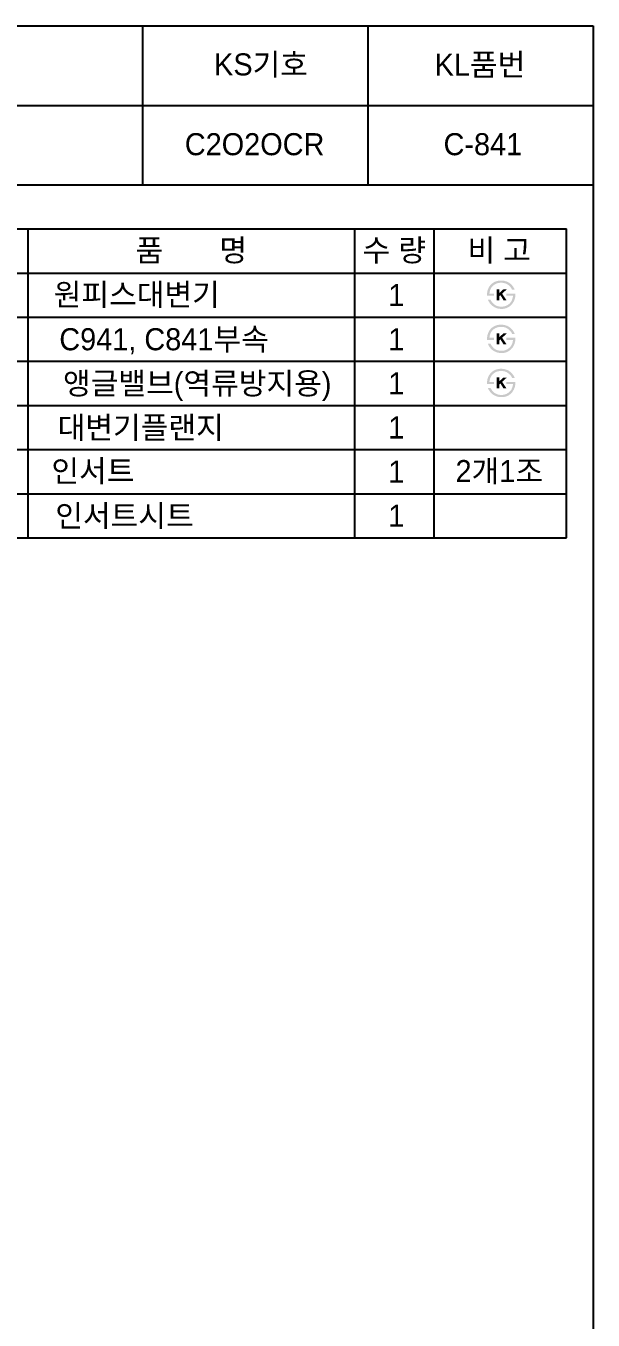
# Model space of a CAD drawing. Header units: millimetres. Extents: x 4660 to 14520, y -4429 to -1100.
# Drawn here: x 5818 to 6460, y -2566 to -1100 of the extents above; entities that cross this region are included whole.
import ezdxf
from ezdxf.enums import TextEntityAlignment as Align

# ---------------------------------------------------------------- set-up
doc = ezdxf.new("R2010")
doc.units = ezdxf.units.MM
doc.layers.add('TEXT', color=7, linetype='Continuous')
doc.layers.add('도각라인', color=255, linetype='Continuous')
doc.styles.add('타이틀', font='H2GTRM.TTF', dxfattribs={"height": 25})

msp = doc.modelspace()

# ---------------------------------------------------------------- hatches: boundary and pattern name
at = {"layer": 'TEXT'}
for points in [[(6339.9, -1405.7), (6339.9, -1405.3), (6339.9, -1404.9), (6339.9, -1404.5), (6339.9, -1404), (6339.9, -1403.6), (6339.9, -1403.2), (6340, -1402.8), (6340, -1402.4), (6340.1, -1402.1), (6340.1, -1401.7), (6340.2, -1401.3), (6340.3, -1400.9), (6340.3, -1400.5), (6340.4, -1400.1), (6340.5, -1399.7), (6340.6, -1399.3), (6340.8, -1398.9), (6340.9, -1398.6), (6341, -1398.2), (6341.2, -1397.8), (6341.3, -1397.5), (6341.5, -1397.1), (6341.7, -1396.8), (6341.8, -1396.4), (6342, -1396.1), (6342.2, -1395.7), (6342.4, -1395.4), (6342.6, -1395.1), (6342.9, -1394.8), (6343.1, -1394.5), (6343.3, -1394.2), (6343.8, -1393.5), (6344.1, -1393.2), (6344.4, -1392.9), (6344.7, -1392.6), (6344.9, -1392.4), (6345.2, -1392.1), (6345.5, -1391.8), (6345.9, -1391.6), (6346.2, -1391.3), (6346.5, -1391.1), (6346.8, -1390.9), (6347.2, -1390.7), (6347.5, -1390.5), (6347.9, -1390.3), (6348.2, -1390.1), (6348.6, -1389.9), (6349, -1389.7), (6349.4, -1389.6), (6349.8, -1389.4), (6350.2, -1389.3), (6350.7, -1389.1), (6351.1, -1389), (6351.5, -1388.9), (6352, -1388.8), (6352.4, -1388.7), (6352.9, -1388.6), (6353.4, -1388.5), (6353.8, -1388.5), (6354.3, -1388.4), (6354.8, -1388.4), (6355.3, -1388.4), (6355.8, -1388.4), (6356.5, -1388.4), (6356.9, -1388.4), (6357.3, -1388.4), (6357.6, -1388.5), (6358, -1388.5), (6358.4, -1388.6), (6358.7, -1388.6), (6359.1, -1388.7), (6359.4, -1388.7), (6359.8, -1388.8), (6360.1, -1388.9), (6360.5, -1389), (6360.8, -1389.1), (6361.1, -1389.2), (6361.4, -1389.3), (6361.8, -1389.4), (6362.1, -1389.5), (6362.4, -1389.6), (6362.7, -1389.7), (6363, -1389.9), (6363.3, -1390), (6363.6, -1390.2), (6363.9, -1390.3), (6364.2, -1390.5), (6364.5, -1390.6), (6364.8, -1390.8), (6365.1, -1391), (6365.3, -1391.2), (6365.6, -1391.4), (6365.9, -1391.6), (6366.1, -1391.8), (6366.6, -1392.1), (6367, -1392.5), (6367.4, -1392.9), (6367.7, -1393.2), (6368.1, -1393.6), (6368.5, -1394), (6368.8, -1394.5), (6369.1, -1394.9), (6369.5, -1395.4), (6369.8, -1395.8), (6370.1, -1396.3), (6370.3, -1396.8), (6370.6, -1397.3), (6370.9, -1397.9), (6371.1, -1398.4), (6371.3, -1398.9), (6371.3, -1398.9), (6368.2, -1398.9), (6368.2, -1398.9), (6368.2, -1398.8), (6368.1, -1398.6), (6368.1, -1398.4), (6368, -1398.2), (6367.9, -1398.1), (6367.8, -1397.9), (6367.7, -1397.7), (6367.7, -1397.6), (6367.6, -1397.4), (6367.5, -1397.2), (6367.4, -1397.1), (6367.3, -1396.9), (6367.2, -1396.7), (6367, -1396.6), (6366.9, -1396.4), (6366.8, -1396.2), (6366.7, -1396.1), (6366.6, -1395.9), (6366.3, -1395.6), (6366, -1395.3), (6365.7, -1395), (6365.4, -1394.7), (6365.1, -1394.4), (6364.7, -1394.1), (6364.4, -1393.8), (6364.2, -1393.6), (6363.9, -1393.4), (6363.7, -1393.2), (6363.4, -1393.1), (6363.2, -1392.9), (6363, -1392.8), (6362.7, -1392.6), (6362.5, -1392.5), (6362.2, -1392.4), (6362, -1392.2), (6361.7, -1392.1), (6361.5, -1392), (6361.2, -1391.9), (6361, -1391.8), (6360.7, -1391.7), (6360.5, -1391.6), (6360.2, -1391.5), (6359.9, -1391.4), (6359.7, -1391.4), (6359.4, -1391.3), (6359.1, -1391.2), (6358.9, -1391.2), (6358.6, -1391.1), (6358.3, -1391.1), (6358, -1391), (6357.8, -1391), (6357.5, -1390.9), (6357.2, -1390.9), (6356.9, -1390.9), (6356.6, -1390.9), (6356.3, -1390.9), (6356, -1390.9), (6355.7, -1390.9), (6355.4, -1390.9), (6355, -1390.9), (6354.7, -1390.9), (6354.3, -1391), (6354, -1391), (6353.7, -1391), (6353.4, -1391.1), (6353.1, -1391.1), (6352.7, -1391.2), (6352.4, -1391.3), (6352.1, -1391.3), (6351.8, -1391.4), (6351.5, -1391.5), (6351.2, -1391.6), (6350.9, -1391.7), (6350.6, -1391.8), (6350.4, -1391.9), (6350.1, -1392.1), (6349.8, -1392.2), (6349.5, -1392.3), (6349.3, -1392.5), (6349, -1392.6), (6348.7, -1392.8), (6348.5, -1392.9), (6348.2, -1393.1), (6348, -1393.3), (6347.7, -1393.4), (6347.5, -1393.6), (6347.2, -1393.8), (6347, -1394), (6346.8, -1394.2), (6346.5, -1394.4), (6346.3, -1394.7), (6346.1, -1394.9), (6345.9, -1395.1), (6345.7, -1395.3), (6345.5, -1395.6), (6345.3, -1395.8), (6345.1, -1396.1), (6344.9, -1396.3), (6344.7, -1396.6), (6344.6, -1396.8), (6344.4, -1397.1), (6344.3, -1397.4), (6344.1, -1397.7), (6344, -1397.9), (6343.9, -1398.2), (6343.7, -1398.5), (6343.6, -1398.8), (6343.5, -1399.1), (6343.4, -1399.4), (6343.3, -1399.7), (6343.2, -1400), (6343.1, -1400.3), (6343.1, -1400.6), (6343, -1401), (6342.9, -1401.3), (6342.9, -1401.6), (6342.8, -1402), (6342.8, -1402.3), (6342.7, -1402.6), (6342.7, -1403), (6342.7, -1403.3), (6342.7, -1403.3), (6347.9, -1403.3), (6347.9, -1403.3), (6347.9, -1403.3), (6347.9, -1405.7), (6347.9, -1405.7), (6347.9, -1405.7), (6339.9, -1405.7)], [(6372.1, -1403.3), (6372.1, -1403.8), (6372.1, -1404.2), (6372.1, -1404.6), (6372.1, -1405.1), (6372, -1405.5), (6372, -1405.9), (6371.9, -1406.4), (6371.9, -1406.8), (6371.8, -1407.2), (6371.7, -1407.6), (6371.6, -1408), (6371.5, -1408.4), (6371.4, -1408.9), (6371.3, -1409.3), (6371.2, -1409.7), (6371.1, -1410.1), (6370.9, -1410.4), (6370.8, -1410.8), (6370.6, -1411.2), (6370.4, -1411.6), (6370.3, -1411.9), (6370.1, -1412.3), (6369.9, -1412.6), (6369.7, -1413), (6369.5, -1413.3), (6369.3, -1413.7), (6369.1, -1414), (6368.8, -1414.3), (6368.6, -1414.6), (6368.4, -1414.9), (6368.1, -1415.2), (6367.9, -1415.5), (6367.6, -1415.8), (6367.3, -1416.1), (6367, -1416.4), (6366.8, -1416.7), (6366.5, -1416.9), (6366.2, -1417.2), (6365.9, -1417.4), (6365.5, -1417.6), (6365.2, -1417.9), (6364.9, -1418.1), (6364.6, -1418.3), (6364.3, -1418.5), (6363.9, -1418.7), (6363.6, -1418.9), (6363.2, -1419), (6362.9, -1419.2), (6362.5, -1419.4), (6362.1, -1419.5), (6361.8, -1419.7), (6361.4, -1419.8), (6361, -1419.9), (6360.6, -1420), (6360.2, -1420.1), (6359.9, -1420.2), (6359.5, -1420.3), (6359.1, -1420.4), (6358.7, -1420.4), (6358.3, -1420.5), (6357.9, -1420.5), (6357.5, -1420.5), (6357.1, -1420.5), (6356.7, -1420.5), (6356, -1420.5), (6355.3, -1420.5), (6354.7, -1420.5), (6354.1, -1420.4), (6353.4, -1420.3), (6353.1, -1420.3), (6352.8, -1420.2), (6352.5, -1420.1), (6352.2, -1420.1), (6351.9, -1420), (6351.6, -1419.9), (6351.3, -1419.8), (6351, -1419.7), (6350.7, -1419.7), (6350.5, -1419.6), (6350.2, -1419.5), (6349.9, -1419.3), (6349.6, -1419.2), (6349.3, -1419.1), (6349.1, -1419), (6348.8, -1418.9), (6348.5, -1418.7), (6348.3, -1418.6), (6348, -1418.4), (6347.8, -1418.3), (6347.5, -1418.1), (6347, -1417.8), (6346.7, -1417.6), (6346.5, -1417.4), (6346.2, -1417.3), (6345.9, -1417.1), (6345.7, -1416.9), (6345.5, -1416.7), (6345.2, -1416.5), (6345, -1416.2), (6344.8, -1416), (6344.5, -1415.8), (6344.3, -1415.6), (6344.1, -1415.3), (6343.9, -1415.1), (6343.7, -1414.9), (6343.5, -1414.6), (6343.3, -1414.4), (6343.1, -1414.1), (6342.9, -1413.8), (6342.7, -1413.6), (6342.5, -1413.3), (6342.4, -1413), (6342.2, -1412.7), (6342, -1412.5), (6341.9, -1412.2), (6341.7, -1411.9), (6341.5, -1411.6), (6341.4, -1411.3), (6341.1, -1410.6), (6340.8, -1410), (6340.8, -1410), (6343.8, -1410), (6343.8, -1410), (6344, -1410.4), (6344.2, -1410.8), (6344.5, -1411.2), (6344.7, -1411.6), (6345, -1412), (6345.2, -1412.4), (6345.5, -1412.7), (6345.8, -1413.1), (6346, -1413.4), (6346.3, -1413.7), (6346.6, -1414), (6346.9, -1414.3), (6347.2, -1414.6), (6347.4, -1414.9), (6347.7, -1415.1), (6348.1, -1415.4), (6348.3, -1415.6), (6348.5, -1415.7), (6348.7, -1415.9), (6349, -1416), (6349.2, -1416.2), (6349.5, -1416.3), (6349.7, -1416.5), (6349.9, -1416.6), (6350.2, -1416.7), (6350.4, -1416.8), (6350.7, -1417), (6351, -1417.1), (6351.2, -1417.2), (6351.5, -1417.3), (6351.7, -1417.4), (6352, -1417.4), (6352.3, -1417.5), (6352.6, -1417.6), (6352.8, -1417.6), (6353.1, -1417.7), (6353.4, -1417.8), (6353.7, -1417.8), (6354, -1417.8), (6354.3, -1417.9), (6354.5, -1417.9), (6354.8, -1417.9), (6355.1, -1417.9), (6355.4, -1418), (6355.7, -1418), (6356.1, -1418), (6356.4, -1418), (6357.2, -1417.9), (6357.5, -1417.9), (6357.8, -1417.9), (6358, -1417.9), (6358.3, -1417.8), (6358.6, -1417.8), (6358.8, -1417.8), (6359.1, -1417.7), (6359.4, -1417.7), (6359.6, -1417.6), (6359.9, -1417.5), (6360.1, -1417.5), (6360.4, -1417.4), (6360.6, -1417.3), (6360.9, -1417.2), (6361.1, -1417.1), (6361.4, -1417), (6361.6, -1416.9), (6361.9, -1416.8), (6362.1, -1416.7), (6362.3, -1416.6), (6362.6, -1416.5), (6362.8, -1416.3), (6363.1, -1416.2), (6363.3, -1416.1), (6363.5, -1415.9), (6363.8, -1415.8), (6364, -1415.6), (6364.2, -1415.4), (6364.4, -1415.3), (6364.7, -1415.1), (6364.9, -1414.9), (6365.2, -1414.7), (6365.4, -1414.4), (6365.6, -1414.2), (6365.9, -1414), (6366.1, -1413.7), (6366.3, -1413.5), (6366.5, -1413.2), (6366.7, -1413), (6366.9, -1412.7), (6367.1, -1412.4), (6367.3, -1412.2), (6367.4, -1411.9), (6367.6, -1411.6), (6367.7, -1411.3), (6367.9, -1411), (6368, -1410.7), (6368.2, -1410.4), (6368.3, -1410.1), (6368.4, -1409.8), (6368.5, -1409.5), (6368.6, -1409.2), (6368.7, -1408.9), (6368.8, -1408.5), (6368.9, -1408.2), (6369, -1407.8), (6369.1, -1407.5), (6369.1, -1407.1), (6369.2, -1406.8), (6369.2, -1406.4), (6369.3, -1406.1), (6369.3, -1405.7), (6369.3, -1405.7), (6361.9, -1405.7), (6361.9, -1405.7), (6361.9, -1405.7), (6361.9, -1403.3), (6361.9, -1403.3), (6361.9, -1403.3), (6372.1, -1403.3)], [(6353.7, -1402.6), (6358.5, -1398.3), (6362.4, -1398.3), (6357, -1403.2), (6362, -1410.7), (6358.6, -1410.7), (6355.1, -1405), (6353.7, -1406.3), (6353.7, -1410.7), (6350.7, -1410.7), (6350.7, -1398.2), (6353.7, -1398.2)], [(6339.9, -1455.7), (6339.9, -1455.3), (6339.9, -1454.9), (6339.9, -1454.5), (6339.9, -1454), (6339.9, -1453.6), (6339.9, -1453.2), (6340, -1452.8), (6340, -1452.4), (6340.1, -1452.1), (6340.1, -1451.7), (6340.2, -1451.3), (6340.3, -1450.9), (6340.3, -1450.5), (6340.4, -1450.1), (6340.5, -1449.7), (6340.6, -1449.3), (6340.8, -1448.9), (6340.9, -1448.6), (6341, -1448.2), (6341.2, -1447.8), (6341.3, -1447.5), (6341.5, -1447.1), (6341.7, -1446.8), (6341.8, -1446.4), (6342, -1446.1), (6342.2, -1445.7), (6342.4, -1445.4), (6342.6, -1445.1), (6342.9, -1444.8), (6343.1, -1444.5), (6343.3, -1444.2), (6343.8, -1443.5), (6344.1, -1443.2), (6344.4, -1442.9), (6344.7, -1442.6), (6344.9, -1442.4), (6345.2, -1442.1), (6345.5, -1441.8), (6345.9, -1441.6), (6346.2, -1441.3), (6346.5, -1441.1), (6346.8, -1440.9), (6347.2, -1440.7), (6347.5, -1440.5), (6347.9, -1440.3), (6348.2, -1440.1), (6348.6, -1439.9), (6349, -1439.7), (6349.4, -1439.6), (6349.8, -1439.4), (6350.2, -1439.3), (6350.7, -1439.1), (6351.1, -1439), (6351.5, -1438.9), (6352, -1438.8), (6352.4, -1438.7), (6352.9, -1438.6), (6353.4, -1438.5), (6353.8, -1438.5), (6354.3, -1438.4), (6354.8, -1438.4), (6355.3, -1438.4), (6355.8, -1438.4), (6356.5, -1438.4), (6356.9, -1438.4), (6357.3, -1438.4), (6357.6, -1438.5), (6358, -1438.5), (6358.4, -1438.6), (6358.7, -1438.6), (6359.1, -1438.7), (6359.4, -1438.7), (6359.8, -1438.8), (6360.1, -1438.9), (6360.5, -1439), (6360.8, -1439.1), (6361.1, -1439.2), (6361.4, -1439.3), (6361.8, -1439.4), (6362.1, -1439.5), (6362.4, -1439.6), (6362.7, -1439.7), (6363, -1439.9), (6363.3, -1440), (6363.6, -1440.2), (6363.9, -1440.3), (6364.2, -1440.5), (6364.5, -1440.6), (6364.8, -1440.8), (6365.1, -1441), (6365.3, -1441.2), (6365.6, -1441.4), (6365.9, -1441.6), (6366.1, -1441.8), (6366.6, -1442.1), (6367, -1442.5), (6367.4, -1442.9), (6367.7, -1443.2), (6368.1, -1443.6), (6368.5, -1444), (6368.8, -1444.5), (6369.1, -1444.9), (6369.5, -1445.4), (6369.8, -1445.8), (6370.1, -1446.3), (6370.3, -1446.8), (6370.6, -1447.3), (6370.9, -1447.9), (6371.1, -1448.4), (6371.3, -1448.9), (6371.3, -1448.9), (6368.2, -1448.9), (6368.2, -1448.9), (6368.2, -1448.8), (6368.1, -1448.6), (6368.1, -1448.4), (6368, -1448.2), (6367.9, -1448.1), (6367.8, -1447.9), (6367.7, -1447.7), (6367.7, -1447.6), (6367.6, -1447.4), (6367.5, -1447.2), (6367.4, -1447.1), (6367.3, -1446.9), (6367.2, -1446.7), (6367, -1446.6), (6366.9, -1446.4), (6366.8, -1446.2), (6366.7, -1446.1), (6366.6, -1445.9), (6366.3, -1445.6), (6366, -1445.3), (6365.7, -1445), (6365.4, -1444.7), (6365.1, -1444.4), (6364.7, -1444.1), (6364.4, -1443.8), (6364.2, -1443.6), (6363.9, -1443.4), (6363.7, -1443.2), (6363.4, -1443.1), (6363.2, -1442.9), (6363, -1442.8), (6362.7, -1442.6), (6362.5, -1442.5), (6362.2, -1442.4), (6362, -1442.2), (6361.7, -1442.1), (6361.5, -1442), (6361.2, -1441.9), (6361, -1441.8), (6360.7, -1441.7), (6360.5, -1441.6), (6360.2, -1441.5), (6359.9, -1441.4), (6359.7, -1441.4), (6359.4, -1441.3), (6359.1, -1441.2), (6358.9, -1441.2), (6358.6, -1441.1), (6358.3, -1441.1), (6358, -1441), (6357.8, -1441), (6357.5, -1440.9), (6357.2, -1440.9), (6356.9, -1440.9), (6356.6, -1440.9), (6356.3, -1440.9), (6356, -1440.9), (6355.7, -1440.9), (6355.4, -1440.9), (6355, -1440.9), (6354.7, -1440.9), (6354.3, -1441), (6354, -1441), (6353.7, -1441), (6353.4, -1441.1), (6353.1, -1441.1), (6352.7, -1441.2), (6352.4, -1441.3), (6352.1, -1441.3), (6351.8, -1441.4), (6351.5, -1441.5), (6351.2, -1441.6), (6350.9, -1441.7), (6350.6, -1441.8), (6350.4, -1441.9), (6350.1, -1442.1), (6349.8, -1442.2), (6349.5, -1442.3), (6349.3, -1442.5), (6349, -1442.6), (6348.7, -1442.8), (6348.5, -1442.9), (6348.2, -1443.1), (6348, -1443.3), (6347.7, -1443.4), (6347.5, -1443.6), (6347.2, -1443.8), (6347, -1444), (6346.8, -1444.2), (6346.5, -1444.4), (6346.3, -1444.7), (6346.1, -1444.9), (6345.9, -1445.1), (6345.7, -1445.3), (6345.5, -1445.6), (6345.3, -1445.8), (6345.1, -1446.1), (6344.9, -1446.3), (6344.7, -1446.6), (6344.6, -1446.8), (6344.4, -1447.1), (6344.3, -1447.4), (6344.1, -1447.7), (6344, -1447.9), (6343.9, -1448.2), (6343.7, -1448.5), (6343.6, -1448.8), (6343.5, -1449.1), (6343.4, -1449.4), (6343.3, -1449.7), (6343.2, -1450), (6343.1, -1450.3), (6343.1, -1450.6), (6343, -1451), (6342.9, -1451.3), (6342.9, -1451.6), (6342.8, -1452), (6342.8, -1452.3), (6342.7, -1452.6), (6342.7, -1453), (6342.7, -1453.3), (6342.7, -1453.3), (6347.9, -1453.3), (6347.9, -1453.3), (6347.9, -1453.3), (6347.9, -1455.7), (6347.9, -1455.7), (6347.9, -1455.7), (6339.9, -1455.7)], [(6353.7, -1452.6), (6358.5, -1448.3), (6362.4, -1448.3), (6357, -1453.2), (6362, -1460.7), (6358.6, -1460.7), (6355.1, -1455), (6353.7, -1456.3), (6353.7, -1460.7), (6350.7, -1460.7), (6350.7, -1448.2), (6353.7, -1448.2)], [(6372.1, -1453.3), (6372.1, -1453.8), (6372.1, -1454.2), (6372.1, -1454.6), (6372.1, -1455.1), (6372, -1455.5), (6372, -1455.9), (6371.9, -1456.4), (6371.9, -1456.8), (6371.8, -1457.2), (6371.7, -1457.6), (6371.6, -1458), (6371.5, -1458.4), (6371.4, -1458.9), (6371.3, -1459.3), (6371.2, -1459.7), (6371.1, -1460.1), (6370.9, -1460.4), (6370.8, -1460.8), (6370.6, -1461.2), (6370.4, -1461.6), (6370.3, -1461.9), (6370.1, -1462.3), (6369.9, -1462.6), (6369.7, -1463), (6369.5, -1463.3), (6369.3, -1463.7), (6369.1, -1464), (6368.8, -1464.3), (6368.6, -1464.6), (6368.4, -1464.9), (6368.1, -1465.2), (6367.9, -1465.5), (6367.6, -1465.8), (6367.3, -1466.1), (6367, -1466.4), (6366.8, -1466.7), (6366.5, -1466.9), (6366.2, -1467.2), (6365.9, -1467.4), (6365.5, -1467.6), (6365.2, -1467.9), (6364.9, -1468.1), (6364.6, -1468.3), (6364.3, -1468.5), (6363.9, -1468.7), (6363.6, -1468.9), (6363.2, -1469), (6362.9, -1469.2), (6362.5, -1469.4), (6362.1, -1469.5), (6361.8, -1469.7), (6361.4, -1469.8), (6361, -1469.9), (6360.6, -1470), (6360.2, -1470.1), (6359.9, -1470.2), (6359.5, -1470.3), (6359.1, -1470.4), (6358.7, -1470.4), (6358.3, -1470.5), (6357.9, -1470.5), (6357.5, -1470.5), (6357.1, -1470.5), (6356.7, -1470.5), (6356, -1470.5), (6355.3, -1470.5), (6354.7, -1470.5), (6354.1, -1470.4), (6353.4, -1470.3), (6353.1, -1470.3), (6352.8, -1470.2), (6352.5, -1470.1), (6352.2, -1470.1), (6351.9, -1470), (6351.6, -1469.9), (6351.3, -1469.8), (6351, -1469.7), (6350.7, -1469.7), (6350.5, -1469.6), (6350.2, -1469.5), (6349.9, -1469.3), (6349.6, -1469.2), (6349.3, -1469.1), (6349.1, -1469), (6348.8, -1468.9), (6348.5, -1468.7), (6348.3, -1468.6), (6348, -1468.4), (6347.8, -1468.3), (6347.5, -1468.1), (6347, -1467.8), (6346.7, -1467.6), (6346.5, -1467.4), (6346.2, -1467.3), (6345.9, -1467.1), (6345.7, -1466.9), (6345.5, -1466.7), (6345.2, -1466.5), (6345, -1466.2), (6344.8, -1466), (6344.5, -1465.8), (6344.3, -1465.6), (6344.1, -1465.3), (6343.9, -1465.1), (6343.7, -1464.9), (6343.5, -1464.6), (6343.3, -1464.4), (6343.1, -1464.1), (6342.9, -1463.8), (6342.7, -1463.6), (6342.5, -1463.3), (6342.4, -1463), (6342.2, -1462.7), (6342, -1462.5), (6341.9, -1462.2), (6341.7, -1461.9), (6341.5, -1461.6), (6341.4, -1461.3), (6341.1, -1460.6), (6340.8, -1460), (6340.8, -1460), (6343.8, -1460), (6343.8, -1460), (6344, -1460.4), (6344.2, -1460.8), (6344.5, -1461.2), (6344.7, -1461.6), (6345, -1462), (6345.2, -1462.4), (6345.5, -1462.7), (6345.8, -1463.1), (6346, -1463.4), (6346.3, -1463.7), (6346.6, -1464), (6346.9, -1464.3), (6347.2, -1464.6), (6347.4, -1464.9), (6347.7, -1465.1), (6348.1, -1465.4), (6348.3, -1465.6), (6348.5, -1465.7), (6348.7, -1465.9), (6349, -1466), (6349.2, -1466.2), (6349.5, -1466.3), (6349.7, -1466.5), (6349.9, -1466.6), (6350.2, -1466.7), (6350.4, -1466.8), (6350.7, -1467), (6351, -1467.1), (6351.2, -1467.2), (6351.5, -1467.3), (6351.7, -1467.4), (6352, -1467.4), (6352.3, -1467.5), (6352.6, -1467.6), (6352.8, -1467.6), (6353.1, -1467.7), (6353.4, -1467.8), (6353.7, -1467.8), (6354, -1467.8), (6354.3, -1467.9), (6354.5, -1467.9), (6354.8, -1467.9), (6355.1, -1467.9), (6355.4, -1468), (6355.7, -1468), (6356.1, -1468), (6356.4, -1468), (6357.2, -1467.9), (6357.5, -1467.9), (6357.8, -1467.9), (6358, -1467.9), (6358.3, -1467.8), (6358.6, -1467.8), (6358.8, -1467.8), (6359.1, -1467.7), (6359.4, -1467.7), (6359.6, -1467.6), (6359.9, -1467.5), (6360.1, -1467.5), (6360.4, -1467.4), (6360.6, -1467.3), (6360.9, -1467.2), (6361.1, -1467.1), (6361.4, -1467), (6361.6, -1466.9), (6361.9, -1466.8), (6362.1, -1466.7), (6362.3, -1466.6), (6362.6, -1466.5), (6362.8, -1466.3), (6363.1, -1466.2), (6363.3, -1466.1), (6363.5, -1465.9), (6363.8, -1465.8), (6364, -1465.6), (6364.2, -1465.4), (6364.4, -1465.3), (6364.7, -1465.1), (6364.9, -1464.9), (6365.2, -1464.7), (6365.4, -1464.4), (6365.6, -1464.2), (6365.9, -1464), (6366.1, -1463.7), (6366.3, -1463.5), (6366.5, -1463.2), (6366.7, -1463), (6366.9, -1462.7), (6367.1, -1462.4), (6367.3, -1462.2), (6367.4, -1461.9), (6367.6, -1461.6), (6367.7, -1461.3), (6367.9, -1461), (6368, -1460.7), (6368.2, -1460.4), (6368.3, -1460.1), (6368.4, -1459.8), (6368.5, -1459.5), (6368.6, -1459.2), (6368.7, -1458.9), (6368.8, -1458.5), (6368.9, -1458.2), (6369, -1457.8), (6369.1, -1457.5), (6369.1, -1457.1), (6369.2, -1456.8), (6369.2, -1456.4), (6369.3, -1456.1), (6369.3, -1455.7), (6369.3, -1455.7), (6361.9, -1455.7), (6361.9, -1455.7), (6361.9, -1455.7), (6361.9, -1453.3), (6361.9, -1453.3), (6361.9, -1453.3), (6372.1, -1453.3)], [(6339.9, -1505.7), (6339.9, -1505.3), (6339.9, -1504.9), (6339.9, -1504.5), (6339.9, -1504), (6339.9, -1503.6), (6339.9, -1503.2), (6340, -1502.8), (6340, -1502.4), (6340.1, -1502.1), (6340.1, -1501.7), (6340.2, -1501.3), (6340.3, -1500.9), (6340.3, -1500.5), (6340.4, -1500.1), (6340.5, -1499.7), (6340.6, -1499.3), (6340.8, -1498.9), (6340.9, -1498.6), (6341, -1498.2), (6341.2, -1497.8), (6341.3, -1497.5), (6341.5, -1497.1), (6341.7, -1496.8), (6341.8, -1496.4), (6342, -1496.1), (6342.2, -1495.7), (6342.4, -1495.4), (6342.6, -1495.1), (6342.9, -1494.8), (6343.1, -1494.5), (6343.3, -1494.2), (6343.8, -1493.5), (6344.1, -1493.2), (6344.4, -1492.9), (6344.7, -1492.6), (6344.9, -1492.4), (6345.2, -1492.1), (6345.5, -1491.8), (6345.9, -1491.6), (6346.2, -1491.3), (6346.5, -1491.1), (6346.8, -1490.9), (6347.2, -1490.7), (6347.5, -1490.5), (6347.9, -1490.3), (6348.2, -1490.1), (6348.6, -1489.9), (6349, -1489.7), (6349.4, -1489.6), (6349.8, -1489.4), (6350.2, -1489.3), (6350.7, -1489.1), (6351.1, -1489), (6351.5, -1488.9), (6352, -1488.8), (6352.4, -1488.7), (6352.9, -1488.6), (6353.4, -1488.5), (6353.8, -1488.5), (6354.3, -1488.4), (6354.8, -1488.4), (6355.3, -1488.4), (6355.8, -1488.4), (6356.5, -1488.4), (6356.9, -1488.4), (6357.3, -1488.4), (6357.6, -1488.5), (6358, -1488.5), (6358.4, -1488.6), (6358.7, -1488.6), (6359.1, -1488.7), (6359.4, -1488.7), (6359.8, -1488.8), (6360.1, -1488.9), (6360.5, -1489), (6360.8, -1489.1), (6361.1, -1489.2), (6361.4, -1489.3), (6361.8, -1489.4), (6362.1, -1489.5), (6362.4, -1489.6), (6362.7, -1489.7), (6363, -1489.9), (6363.3, -1490), (6363.6, -1490.2), (6363.9, -1490.3), (6364.2, -1490.5), (6364.5, -1490.6), (6364.8, -1490.8), (6365.1, -1491), (6365.3, -1491.2), (6365.6, -1491.4), (6365.9, -1491.6), (6366.1, -1491.8), (6366.6, -1492.1), (6367, -1492.5), (6367.4, -1492.9), (6367.7, -1493.2), (6368.1, -1493.6), (6368.5, -1494), (6368.8, -1494.5), (6369.1, -1494.9), (6369.5, -1495.4), (6369.8, -1495.8), (6370.1, -1496.3), (6370.3, -1496.8), (6370.6, -1497.3), (6370.9, -1497.9), (6371.1, -1498.4), (6371.3, -1498.9), (6371.3, -1498.9), (6368.2, -1498.9), (6368.2, -1498.9), (6368.2, -1498.8), (6368.1, -1498.6), (6368.1, -1498.4), (6368, -1498.2), (6367.9, -1498.1), (6367.8, -1497.9), (6367.7, -1497.7), (6367.7, -1497.6), (6367.6, -1497.4), (6367.5, -1497.2), (6367.4, -1497.1), (6367.3, -1496.9), (6367.2, -1496.7), (6367, -1496.6), (6366.9, -1496.4), (6366.8, -1496.2), (6366.7, -1496.1), (6366.6, -1495.9), (6366.3, -1495.6), (6366, -1495.3), (6365.7, -1495), (6365.4, -1494.7), (6365.1, -1494.4), (6364.7, -1494.1), (6364.4, -1493.8), (6364.2, -1493.6), (6363.9, -1493.4), (6363.7, -1493.2), (6363.4, -1493.1), (6363.2, -1492.9), (6363, -1492.8), (6362.7, -1492.6), (6362.5, -1492.5), (6362.2, -1492.4), (6362, -1492.2), (6361.7, -1492.1), (6361.5, -1492), (6361.2, -1491.9), (6361, -1491.8), (6360.7, -1491.7), (6360.5, -1491.6), (6360.2, -1491.5), (6359.9, -1491.4), (6359.7, -1491.4), (6359.4, -1491.3), (6359.1, -1491.2), (6358.9, -1491.2), (6358.6, -1491.1), (6358.3, -1491.1), (6358, -1491), (6357.8, -1491), (6357.5, -1490.9), (6357.2, -1490.9), (6356.9, -1490.9), (6356.6, -1490.9), (6356.3, -1490.9), (6356, -1490.9), (6355.7, -1490.9), (6355.4, -1490.9), (6355, -1490.9), (6354.7, -1490.9), (6354.3, -1491), (6354, -1491), (6353.7, -1491), (6353.4, -1491.1), (6353.1, -1491.1), (6352.7, -1491.2), (6352.4, -1491.3), (6352.1, -1491.3), (6351.8, -1491.4), (6351.5, -1491.5), (6351.2, -1491.6), (6350.9, -1491.7), (6350.6, -1491.8), (6350.4, -1491.9), (6350.1, -1492.1), (6349.8, -1492.2), (6349.5, -1492.3), (6349.3, -1492.5), (6349, -1492.6), (6348.7, -1492.8), (6348.5, -1492.9), (6348.2, -1493.1), (6348, -1493.3), (6347.7, -1493.4), (6347.5, -1493.6), (6347.2, -1493.8), (6347, -1494), (6346.8, -1494.2), (6346.5, -1494.4), (6346.3, -1494.7), (6346.1, -1494.9), (6345.9, -1495.1), (6345.7, -1495.3), (6345.5, -1495.6), (6345.3, -1495.8), (6345.1, -1496.1), (6344.9, -1496.3), (6344.7, -1496.6), (6344.6, -1496.8), (6344.4, -1497.1), (6344.3, -1497.4), (6344.1, -1497.7), (6344, -1497.9), (6343.9, -1498.2), (6343.7, -1498.5), (6343.6, -1498.8), (6343.5, -1499.1), (6343.4, -1499.4), (6343.3, -1499.7), (6343.2, -1500), (6343.1, -1500.3), (6343.1, -1500.6), (6343, -1501), (6342.9, -1501.3), (6342.9, -1501.6), (6342.8, -1502), (6342.8, -1502.3), (6342.7, -1502.6), (6342.7, -1503), (6342.7, -1503.3), (6342.7, -1503.3), (6347.9, -1503.3), (6347.9, -1503.3), (6347.9, -1503.3), (6347.9, -1505.7), (6347.9, -1505.7), (6347.9, -1505.7), (6339.9, -1505.7)], [(6372.1, -1503.3), (6372.1, -1503.8), (6372.1, -1504.2), (6372.1, -1504.6), (6372.1, -1505.1), (6372, -1505.5), (6372, -1505.9), (6371.9, -1506.4), (6371.9, -1506.8), (6371.8, -1507.2), (6371.7, -1507.6), (6371.6, -1508), (6371.5, -1508.4), (6371.4, -1508.9), (6371.3, -1509.3), (6371.2, -1509.7), (6371.1, -1510.1), (6370.9, -1510.4), (6370.8, -1510.8), (6370.6, -1511.2), (6370.4, -1511.6), (6370.3, -1511.9), (6370.1, -1512.3), (6369.9, -1512.6), (6369.7, -1513), (6369.5, -1513.3), (6369.3, -1513.7), (6369.1, -1514), (6368.8, -1514.3), (6368.6, -1514.6), (6368.4, -1514.9), (6368.1, -1515.2), (6367.9, -1515.5), (6367.6, -1515.8), (6367.3, -1516.1), (6367, -1516.4), (6366.8, -1516.7), (6366.5, -1516.9), (6366.2, -1517.2), (6365.9, -1517.4), (6365.5, -1517.6), (6365.2, -1517.9), (6364.9, -1518.1), (6364.6, -1518.3), (6364.3, -1518.5), (6363.9, -1518.7), (6363.6, -1518.9), (6363.2, -1519), (6362.9, -1519.2), (6362.5, -1519.4), (6362.1, -1519.5), (6361.8, -1519.7), (6361.4, -1519.8), (6361, -1519.9), (6360.6, -1520), (6360.2, -1520.1), (6359.9, -1520.2), (6359.5, -1520.3), (6359.1, -1520.4), (6358.7, -1520.4), (6358.3, -1520.5), (6357.9, -1520.5), (6357.5, -1520.5), (6357.1, -1520.5), (6356.7, -1520.5), (6356, -1520.5), (6355.3, -1520.5), (6354.7, -1520.5), (6354.1, -1520.4), (6353.4, -1520.3), (6353.1, -1520.3), (6352.8, -1520.2), (6352.5, -1520.1), (6352.2, -1520.1), (6351.9, -1520), (6351.6, -1519.9), (6351.3, -1519.8), (6351, -1519.7), (6350.7, -1519.7), (6350.5, -1519.6), (6350.2, -1519.5), (6349.9, -1519.3), (6349.6, -1519.2), (6349.3, -1519.1), (6349.1, -1519), (6348.8, -1518.9), (6348.5, -1518.7), (6348.3, -1518.6), (6348, -1518.4), (6347.8, -1518.3), (6347.5, -1518.1), (6347, -1517.8), (6346.7, -1517.6), (6346.5, -1517.4), (6346.2, -1517.3), (6345.9, -1517.1), (6345.7, -1516.9), (6345.5, -1516.7), (6345.2, -1516.5), (6345, -1516.2), (6344.8, -1516), (6344.5, -1515.8), (6344.3, -1515.6), (6344.1, -1515.3), (6343.9, -1515.1), (6343.7, -1514.9), (6343.5, -1514.6), (6343.3, -1514.4), (6343.1, -1514.1), (6342.9, -1513.8), (6342.7, -1513.6), (6342.5, -1513.3), (6342.4, -1513), (6342.2, -1512.7), (6342, -1512.5), (6341.9, -1512.2), (6341.7, -1511.9), (6341.5, -1511.6), (6341.4, -1511.3), (6341.1, -1510.6), (6340.8, -1510), (6340.8, -1510), (6343.8, -1510), (6343.8, -1510), (6344, -1510.4), (6344.2, -1510.8), (6344.5, -1511.2), (6344.7, -1511.6), (6345, -1512), (6345.2, -1512.4), (6345.5, -1512.7), (6345.8, -1513.1), (6346, -1513.4), (6346.3, -1513.7), (6346.6, -1514), (6346.9, -1514.3), (6347.2, -1514.6), (6347.4, -1514.9), (6347.7, -1515.1), (6348.1, -1515.4), (6348.3, -1515.6), (6348.5, -1515.7), (6348.7, -1515.9), (6349, -1516), (6349.2, -1516.2), (6349.5, -1516.3), (6349.7, -1516.5), (6349.9, -1516.6), (6350.2, -1516.7), (6350.4, -1516.8), (6350.7, -1517), (6351, -1517.1), (6351.2, -1517.2), (6351.5, -1517.3), (6351.7, -1517.4), (6352, -1517.4), (6352.3, -1517.5), (6352.6, -1517.6), (6352.8, -1517.6), (6353.1, -1517.7), (6353.4, -1517.8), (6353.7, -1517.8), (6354, -1517.8), (6354.3, -1517.9), (6354.5, -1517.9), (6354.8, -1517.9), (6355.1, -1517.9), (6355.4, -1518), (6355.7, -1518), (6356.1, -1518), (6356.4, -1518), (6357.2, -1517.9), (6357.5, -1517.9), (6357.8, -1517.9), (6358, -1517.9), (6358.3, -1517.8), (6358.6, -1517.8), (6358.8, -1517.8), (6359.1, -1517.7), (6359.4, -1517.7), (6359.6, -1517.6), (6359.9, -1517.5), (6360.1, -1517.5), (6360.4, -1517.4), (6360.6, -1517.3), (6360.9, -1517.2), (6361.1, -1517.1), (6361.4, -1517), (6361.6, -1516.9), (6361.9, -1516.8), (6362.1, -1516.7), (6362.3, -1516.6), (6362.6, -1516.5), (6362.8, -1516.3), (6363.1, -1516.2), (6363.3, -1516.1), (6363.5, -1515.9), (6363.8, -1515.8), (6364, -1515.6), (6364.2, -1515.4), (6364.4, -1515.3), (6364.7, -1515.1), (6364.9, -1514.9), (6365.2, -1514.7), (6365.4, -1514.4), (6365.6, -1514.2), (6365.9, -1514), (6366.1, -1513.7), (6366.3, -1513.5), (6366.5, -1513.2), (6366.7, -1513), (6366.9, -1512.7), (6367.1, -1512.4), (6367.3, -1512.2), (6367.4, -1511.9), (6367.6, -1511.6), (6367.7, -1511.3), (6367.9, -1511), (6368, -1510.7), (6368.2, -1510.4), (6368.3, -1510.1), (6368.4, -1509.8), (6368.5, -1509.5), (6368.6, -1509.2), (6368.7, -1508.9), (6368.8, -1508.5), (6368.9, -1508.2), (6369, -1507.8), (6369.1, -1507.5), (6369.1, -1507.1), (6369.2, -1506.8), (6369.2, -1506.4), (6369.3, -1506.1), (6369.3, -1505.7), (6369.3, -1505.7), (6361.9, -1505.7), (6361.9, -1505.7), (6361.9, -1505.7), (6361.9, -1503.3), (6361.9, -1503.3), (6361.9, -1503.3), (6372.1, -1503.3)], [(6353.7, -1502.6), (6358.5, -1498.3), (6362.4, -1498.3), (6357, -1503.2), (6362, -1510.7), (6358.6, -1510.7), (6355.1, -1505), (6353.7, -1506.3), (6353.7, -1510.7), (6350.7, -1510.7), (6350.7, -1498.2), (6353.7, -1498.2)]]:
    msp.add_hatch(color=256, dxfattribs=at).paths.add_polyline_path(points, flags=0)

# ---------------------------------------------------------------- linework, layer by layer
at = {"layer": '도각라인', "color": 7}
for p, q in [((4660.1, -1099.9), (6460.1, -1099.9)), ((5950.1, -1279.9), (5950.1, -1099.9)), ((6205.1, -1279.9), (6205.1, -1099.9)), ((6460.1, -1099.9), (6460.1, -3629.9)), ((5180.1, -1189.9), (6460.1, -1189.9)), ((4660.1, -1279.9), (6460.1, -1279.9)), ((5635.1, -1329.9), (6430.1, -1329.9)), ((5820.1, -1579.9), (5820.1, -1329.9)), ((6190.1, -1579.9), (6190.1, -1329.9)), ((6280.1, -1579.9), (6280.1, -1329.9)), ((6430.1, -1579.9), (6430.1, -1329.9)), ((5635.1, -1379.9), (6430.1, -1379.9)), ((5635.1, -1429.9), (6430.1, -1429.9)), ((5635.1, -1479.9), (6430.1, -1479.9)), ((5635.1, -1529.9), (6430.1, -1529.9)), ((5635.1, -1579.9), (6430.1, -1579.9)), ((5820.1, -1679.9), (5820.1, -1579.9)), ((6190.1, -1679.9), (6190.1, -1579.9)), ((6280.1, -1679.9), (6280.1, -1579.9)), ((6430.1, -1679.9), (6430.1, -1579.9)), ((5635.1, -1629.9), (6430.1, -1629.9)), ((5635.1, -1679.9), (6430.1, -1679.9))]:
    msp.add_line(p, q, dxfattribs=at)

# ---------------------------------------------------------------- texts
at = {"layer": 'TEXT', "style": '타이틀'}
for s, p in [('KS기호', (6083.9, -1143.5)), ('KL품번', (6331.9, -1143.7)), ('C2O2OCR', (6076.6, -1233.9)), ('C-841', (6335.2, -1233.9)), ('품       명', (6004.9, -1354.1)), ('수 량', (6234.9, -1354.1)), ('비 고', (6353.7, -1354.1)), ('원피스대변기', (5943.1, -1404.2)), ('1', (6237.1, -1404.9)), ('C941, C841부속', (5974, -1454.9)), ('1', (6237.1, -1454.9)), ('앵글밸브(역류방지용)', (6011.6, -1504.9)), ('1', (6237.1, -1504.9)), ('대변기플랜지', (5947.6, -1554.9)), ('1', (6237.1, -1554.9)), ('인서트', (5893.4, -1604.2)), ('1', (6237.1, -1604.9)), ('2개1조', (6353.8, -1604.3)), ('인서트시트', (5929.2, -1654.9)), ('1', (6237.1, -1654.9))]:
    msp.add_text(s, height=25, dxfattribs=at).set_placement(p, align=Align.MIDDLE_CENTER)

doc.saveas('drawing.dxf')
